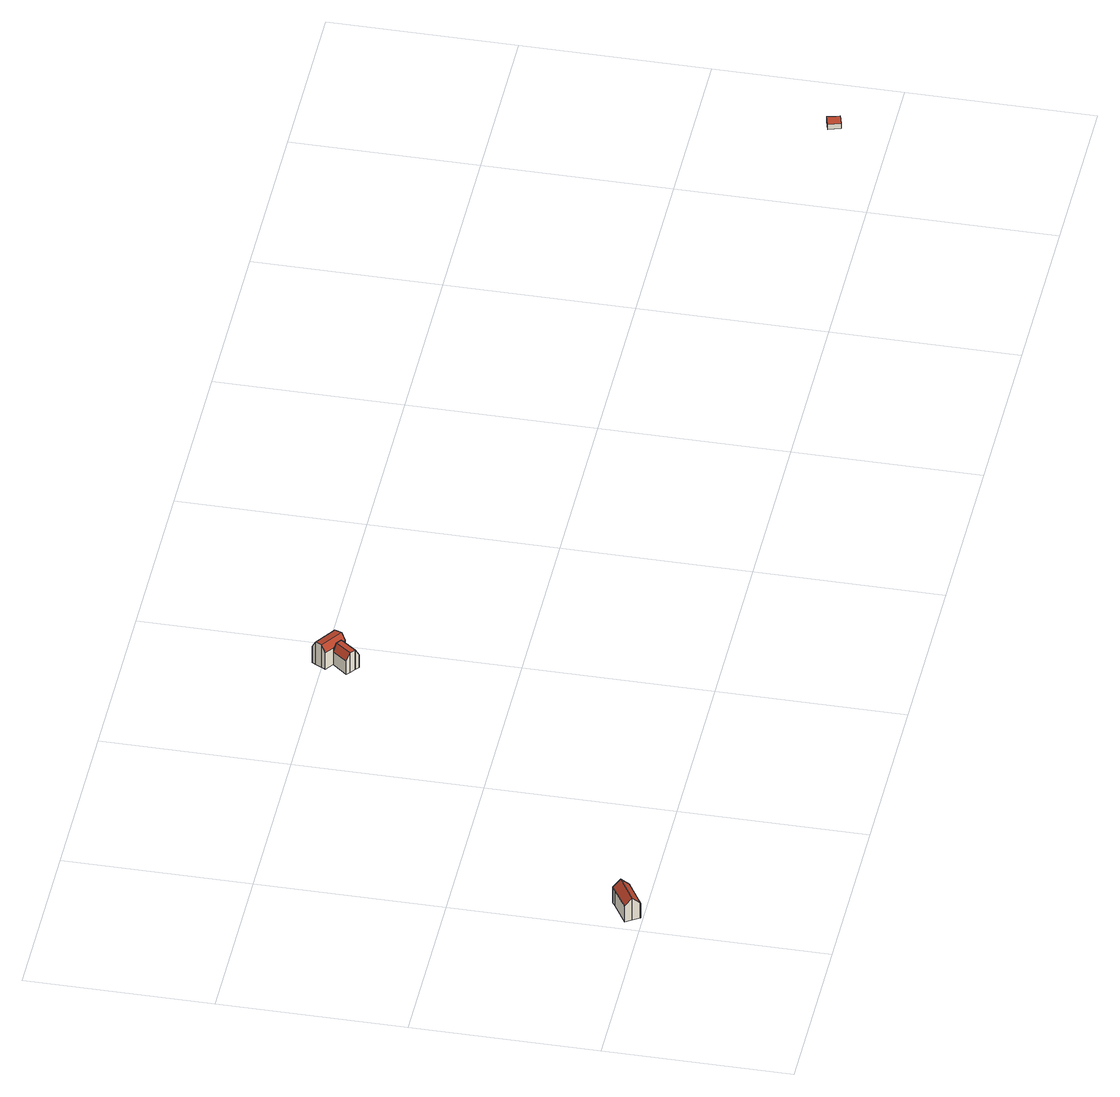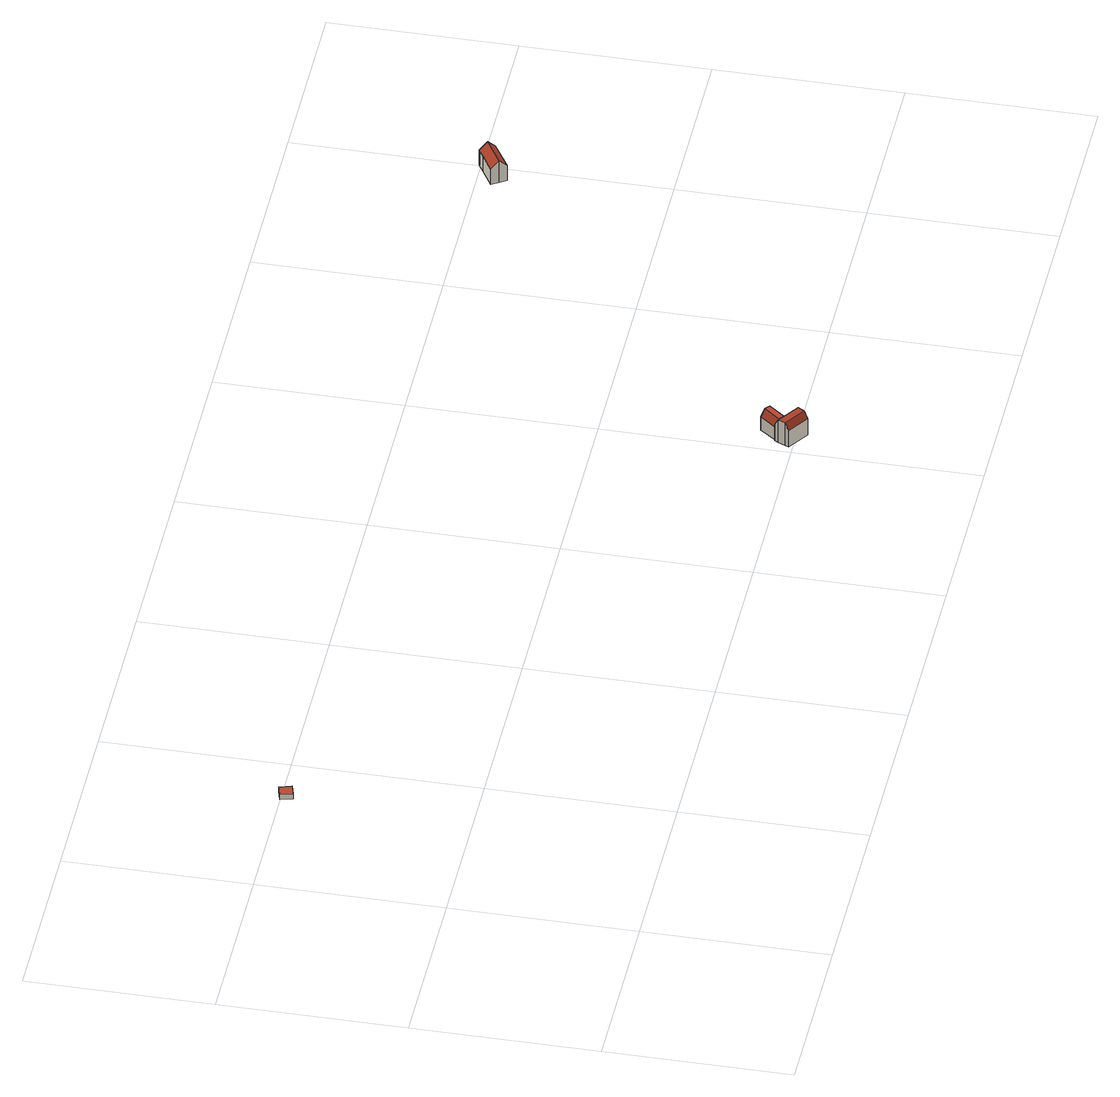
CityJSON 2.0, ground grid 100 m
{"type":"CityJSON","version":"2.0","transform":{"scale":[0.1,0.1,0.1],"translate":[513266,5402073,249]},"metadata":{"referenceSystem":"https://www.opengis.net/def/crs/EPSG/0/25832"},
"CityObjects":{
"building1":{"type":"Building","attributes":{"Gemeindeschluessel":"08111000","Geometrietyp2DReferenz":"3000","function":"31001_3072","roofType":"3100","measuredHeight":13.95},"address":[{"country":"Germany","locality":"Stuttgart","thoroughfareNumber":"14A, null","thoroughfareName":"Katharinenstraße"}],"geometry":[{"type":"Solid","lod":"2","boundaries":[[[[0,1,2,3]],[[4,5,1,0]],[[6,7,5,4]],[[8,9,7,6]],[[10,11,9,8]],[[12,13,11,10]],[[14,15,13,12]],[[16,17,15,14]],[[3,2,17,16]],[[10,8,6,4,12]],[[0,3,16,14,12,4]],[[1,5,7,9,11,13,15,17,2]]]],"semantics":{"surfaces":[{"type":"WallSurface"},{"type":"RoofSurface"},{"type":"GroundSurface"}],"values":[[0,0,0,0,0,0,0,0,0,1,1,2]]}}]},
"building2":{"type":"Building","attributes":{"Gemeindeschluessel":"08111000","Geometrietyp2DReferenz":"3000","function":"31001_1123"},"address":[{"country":"Germany","locality":"Stuttgart","thoroughfareNumber":"39, null","thoroughfareName":"Weberstraße"}],"children":["building2-1","building2-2"]},
"building2-1":{"type":"BuildingPart","attributes":{"roofType":"9999","measuredHeight":14.72},"parents":["building2"],"geometry":[{"type":"Solid","lod":"2","boundaries":[[[[18,19,20,21]],[[22,23,19,18]],[[24,25,23,22]],[[26,27,25,24]],[[28,29,27,26]],[[30,29,28]],[[31,32,33]],[[34,35,31,33]],[[36,37,35,34]],[[38,39,37,36]],[[40,41,39,38]],[[21,20,41,40]],[[18,21,40,22]],[[36,34,33,42,43,44,45,28,26,24,38]],[[38,24,22,40]],[[19,23,25,27,29,46,47,31,35,37,39,41,20]],[[28,45,30]],[[42,33,32]],[[47,43,42,32,31]],[[46,44,43,47]],[[29,30,45,44,46]]]],"semantics":{"surfaces":[{"type":"WallSurface"},{"type":"RoofSurface"},{"type":"GroundSurface"},{"type":"ClosureSurface"}],"values":[[0,0,0,0,0,0,0,0,0,0,0,0,1,1,1,2,0,0,3,3,3]]}}]},
"building2-2":{"type":"BuildingPart","attributes":{"roofType":"9999","measuredHeight":12.51},"parents":["building2"],"geometry":[{"type":"Solid","lod":"2","boundaries":[[[[32,31,48,49]],[[50,51,29,30]],[[52,53,51,50]],[[54,55,53,52]],[[56,57,55,54]],[[49,48,57,56]],[[42,32,49,56,58]],[[50,30,45,59,52]],[[54,52,59,58,56]],[[31,47,46,29,51,53,55,57,48]],[[42,58,43]],[[31,32,42,43,47]],[[43,58,59,44]],[[47,43,44,46]],[[44,59,45]],[[44,45,30,29,46]]]],"semantics":{"surfaces":[{"type":"WallSurface"},{"type":"RoofSurface"},{"type":"GroundSurface"},{"type":"ClosureSurface"}],"values":[[0,0,0,0,0,0,1,1,1,2,0,3,0,3,0,3]]}}]},
"building3":{"type":"Building","attributes":{"Gemeindeschluessel":"08111000","Geometrietyp2DReferenz":"3000","function":"31001_2463","roofType":"1000","measuredHeight":3.17},"address":[{"country":"Germany","locality":"Stuttgart","thoroughfareName":"Mohlstraße"}],"geometry":[{"type":"Solid","lod":"2","boundaries":[[[[60,61,62,63]],[[64,65,61,60]],[[66,67,65,64]],[[63,62,67,66]],[[64,60,63,66]],[[61,65,67,62]]]],"semantics":{"surfaces":[{"type":"WallSurface"},{"type":"RoofSurface"},{"type":"GroundSurface"}],"values":[[0,0,0,0,1,2]]}}]}
},
"vertices":[
[51,6,150],[51,6,51],[52,4,51],[52,4,147],[29,42,190],[29,42,51],[6,77,150],[6,77,51],[123,149,150],[123,149,51],[152,167,150],[152,167,51],[174,131,190],[174,131,51],[197,92,147],[197,92,51],[101,33,147],[101,33,51],
[1959,1980,109],[1959,1980,4],[1843,2057,4],[1843,2057,109],[1949,1960,148],[1949,1960,4],[1932,1922,151],[1932,1922,4],[1921,1900,110],[1921,1900,4],[1917,1902,110],[1917,1902,4],[1917,1902,87],[1846,1949,4],[1846,1949,86],[1846,1949,110],[1800,1980,110],[1800,1980,4],[1803,1983,117],[1803,1983,4],[1812,2001,151],[1812,2001,4],[1832,2037,148],[1832,2037,4],[1858,1942,110],[1867,1936,110],[1896,1916,110],[1906,1910,110],[1896,1916,4],[1867,1936,4],
[1781,1867,4],[1781,1867,86],[1848,1815,87],[1848,1815,4],[1829,1830,129],[1829,1830,4],[1827,1831,129],[1827,1831,4],[1801,1851,129],[1801,1851,4],[1867,1936,129],[1896,1916,129],
[5921,186,610],[5921,186,579],[5941,120,579],[5941,120,610],[5984,203,610],[5984,203,579],[6002,137,610],[6002,137,579]
]}
